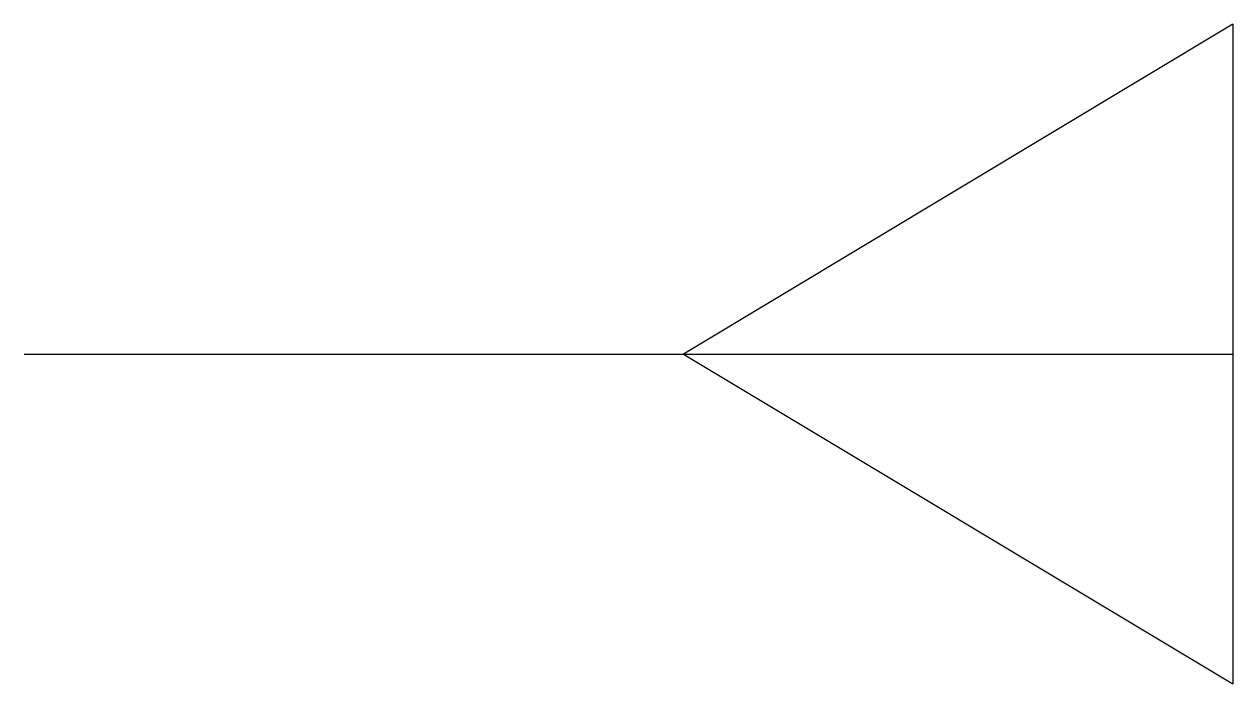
# Model space of a CAD drawing. Extents: x 0 to 0.275, y -0.075 to 0.075.
import ezdxf

# ---------------------------------------------------------------- set-up
doc = ezdxf.new("R2010")
doc.units = 0
doc.layers.add('TOMADAS-TELEFONE', color=3, linetype='CONTINUOUS')

msp = doc.modelspace()

# ---------------------------------------------------------------- linework, layer by layer
at = {"layer": 'TOMADAS-TELEFONE', "color": 0}
for p, q in [((0.275, 0.075), (0.15, 0)), ((0.15, 0), (0.275, -0.075))]:
    msp.add_line(p, q, dxfattribs=at)
for points in [[(0.275, 0.075), (0.275, -0.075)], [(0, 0), (0.15, 0)], [(0.15, 0), (0.275, 0)]]:
    msp.add_lwpolyline(points, dxfattribs=at)

doc.saveas('drawing.dxf')
